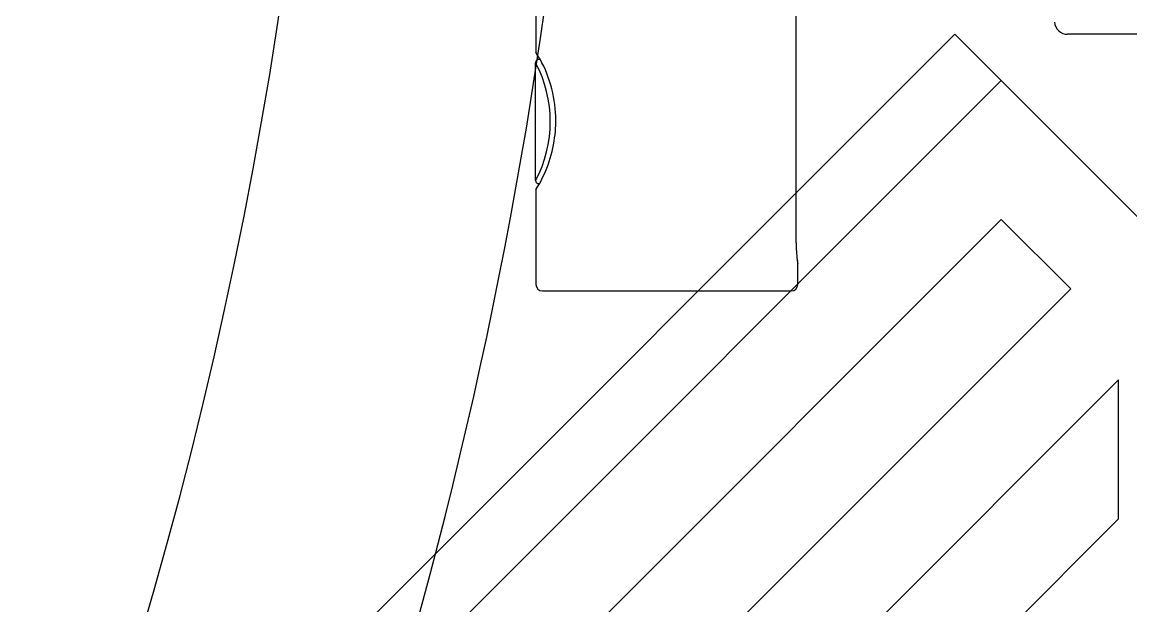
# Model space of a CAD drawing. Header units: millimetres. Extents: x 976 to 9349, y -1578 to 2211.
# Drawn here: x 6154.64 to 6171.57, y 33.37 to 42.29 of the extents above; entities that cross this region are included whole.
import ezdxf

# ---------------------------------------------------------------- set-up
doc = ezdxf.new("R2010")
doc.units = ezdxf.units.MM
doc.layers.add('Wbudowane', color=175, linetype='Continuous')

# ---------------------------------------------------------------- blocks, each defined once
blk = doc.blocks.new('Z$W@#9123')
for p, q in [((25.925, 52.903), (25.925, 50.624)), ((28.512, 46.478), (24.928, 46.478)), ((29.112, 46.478), (28.512, 46.478)), ((29.745, 46.503), (29.428, 46.503)), ((29.845, 42.603), (29.845, 46.403)), ((25.225, 42.503), (26.2, 42.503)), ((28.16, 42.499), (26.36, 42.499)), ((28.299, 42.503), (29.745, 42.503))]:
    blk.add_line(p, q)
for centre, radius, start, end in [((25.725, 50.624), 0.2, 274.2243, 0), ((29.112, 48.536), 2.058, 270.0058, 277.1357), ((29.111, 48.551), 2.073, 277.0887, 278.0848), ((29.111, 48.552), 2.074, 277.0987, 278.7943), ((29.745, 46.403), 0.1, 0, 90), ((27.23, 40.909), 1.898, 93.2682, 122.8787), ((27.26, 40.814), 1.91, 61.8814, 118.1186), ((27.252, 41.21), 1.599, 80.8032, 94.6428), ((27.276, 40.904), 1.898, 57.363, 83.0215), ((26.2, 42.552), 0.0499, 269.9437, 292.8851), ((26.2, 42.553), 0.05, 292.9186, 334.1698), ((26.356, 42.547), 0.0456, 144.5708, 238.0329), ((26.36, 42.545), 0.046, 232.2881, 270), ((28.147, 42.602), 0.104, 276.9365, 288.816), ((28.3, 42.553), 0.05, 206.3026, 247.0814), ((28.3, 42.552), 0.0499, 247.1148, 270.0563), ((29.745, 42.603), 0.1, 270, 0)]:
    blk.add_arc(centre, radius, start, end)
blk.add_open_spline([(28.208, 42.558), (28.209, 42.552), (28.21, 42.548), (28.21, 42.545), (28.21, 42.539), (28.206, 42.526), (28.196, 42.513), (28.186, 42.505), (28.181, 42.504), (28.181, 42.503)], degree=3, knots=[0, 0, 0, 0, 0.262703, 0.262703, 0.262703, 0.514925, 0.77659, 0.981402, 1, 1, 1, 1])
blk = doc.blocks.new('Z$W@#8064')
for radius, start, end in [(70.81, 251.13073, 289.03951), (74.81, 247.27422, 292.89111)]:
    blk.add_arc((34.901, 84.332, 3.975), radius, start, end)
blk = doc.blocks.new('Z$W@#3241')
for p, q in [((0, 20), (4, 24)), ((5.278, 22.5), (22.5, 5.278)), ((7.399, 22.5), (5.278, 22.5)), ((7.399, 22.5), (22.5, 7.399)), ((2.828, 20.707), (3.889, 21.768)), ((3.889, 21.768), (21.768, 3.889)), ((0.707, 20.707), (20.707, 0.707)), ((2.828, 20.707), (20.707, 2.828)), ((0, 20), (20, 0))]:
    blk.add_line(p, q)

msp = doc.modelspace()

# ---------------------------------------------------------------- block references
at = {"layer": 'Wbudowane'}
for name, p, rotation in [('Z$W@#8064', (6172.885, 18.103), 90), ('Z$W@#9123', (6119.982, 68.028), -90.00000000000001), ('Z$W@#3241', (6148.885, 42.103), -90.00000000000001)]:
    msp.add_blockref(name, p, dxfattribs=dict(at, rotation=rotation))

doc.saveas('drawing.dxf')
